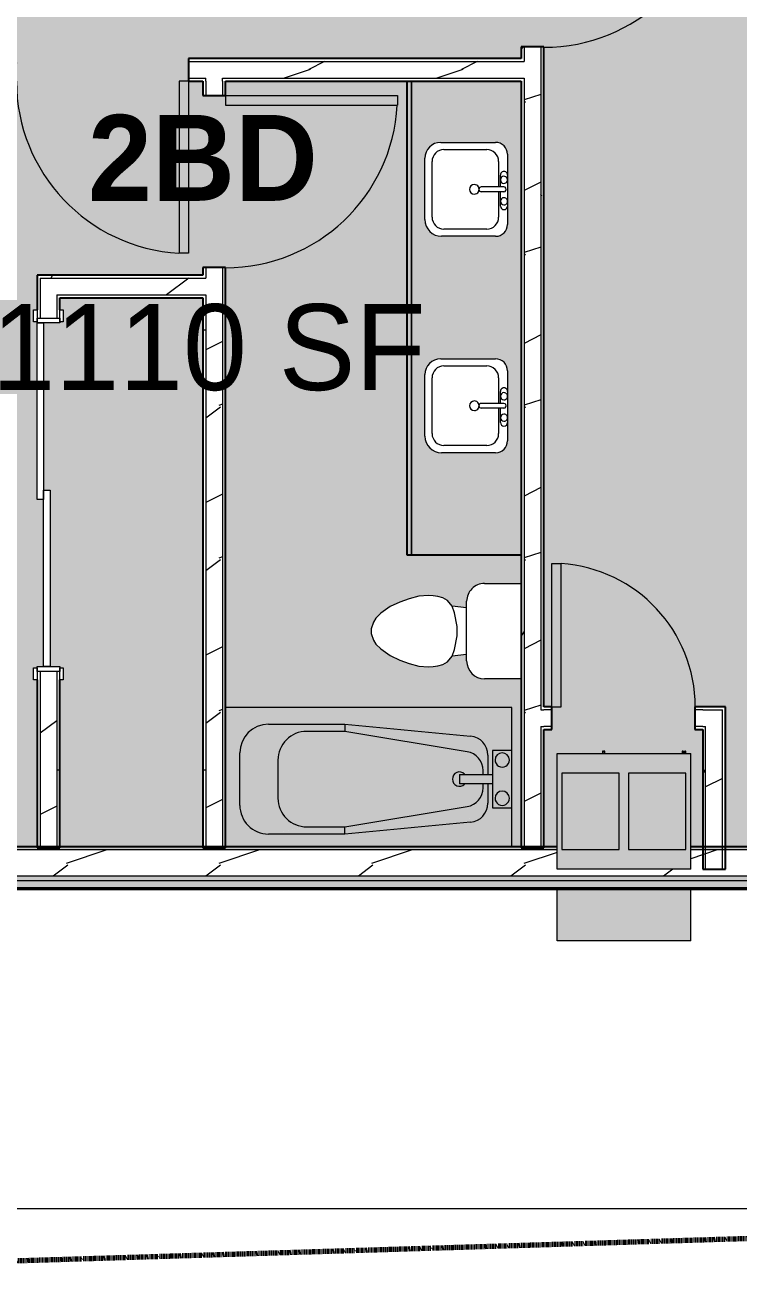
# Model space of a CAD drawing. Header units: inches. Extents: x -4414 to -113, y 9396 to 12816.
# Drawn here: x -3706.3 to -3556.7, y 9891.7 to 10155.4 of the extents above; entities that cross this region are included whole.
import ezdxf

# ---------------------------------------------------------------- set-up
doc = ezdxf.new("R2010")
doc.units = ezdxf.units.IN
doc.header["$MEASUREMENT"] = 0
doc.linetypes.add('Double Dash 3_8_', pattern=[1, 0.375, -0.125, 0.125, -0.125, 0.125, -0.125])
for name, color, linetype, lineweight in [('0-1', 7, 'Continuous', 5), ('0-2', 7, 'Continuous', 9), ('A-AREA-IDEN', 2, 'Continuous', 9), ('A-AREA-PATT-5', 254, 'Continuous', 9), ('A-DOOR-1', 7, 'Continuous', 9), ('A-DOOR-2', 90, 'Continuous', 13), ('A-DOOR-FRAM-1', 90, 'Continuous', 13), ('A-WALL', 113, 'Continuous', 9), ('A-WALL-3', 250, 'Continuous', 25), ('A-WALL-4', 7, 'Continuous', 9), ('A-WALL-5', 113, 'Continuous', 5), ('A-WALL-6', 113, 'Continuous', 25), ('A-WALL-PATT-1', 8, 'Continuous', 9), ('A-WALL-PATT-2', 7, 'Continuous', 9), ('A-WALL-PATT-3', 111, 'Continuous', 9), ('C-PROP-LINE', 91, 'Double Dash 3_8_', 70), ('C-TOPO', 7, 'Continuous', 9), ('M-EQPM-1', 8, 'Continuous', 9), ('M-EQPM-2', 7, 'Continuous', 9), ('P-SANR-FIXT-1', 7, 'Continuous', 9), ('P-SANR-FIXT-3', 9, 'Continuous', 9), ('Q-CASE-1', 9, 'Continuous', 9), ('Q-CASE-2', 250, 'Continuous', 25), ('Q-CASE-3', 7, 'Continuous', 9)]:
    doc.layers.add(name, color=color, linetype=linetype, lineweight=lineweight)
doc.styles.add('Century Gothic', font='ufonts.com_century-gothic.ttf', dxfattribs={"height": 18})
doc.styles.add('Century Gothic_B', font='GOTHICB.TTF', dxfattribs={"height": 18})
pattern_1 = [(0, (0, 0), (61.44, 15.36), [2.534, -43.546, 2.534, -43.546, -245.76]), (0, (0, 0), (61.44, 15.36), [-92.16, 2.534, -89.626, 2.534, -43.546, -107.52]), (0, (0, 0), (61.44, 15.36), [-230.4, 2.534, -28.186, 2.534, -74.266]), (120, (23.04, 7.68), (-44.02215, 45.5286), [2.534, -43.546, 2.534, -43.546, -245.76]), (120, (23.04, 7.68), (-44.02215, 45.5286), [-92.16, 2.534, -89.626, 2.534, -43.546, -107.52]), (120, (23.04, 7.68), (-44.02215, 45.5286), [-230.4, 2.534, -28.186, 2.534, -74.266]), (240, (30.72, 38.4), (-17.41785, -60.8886), [2.534, -43.546, 2.534, -43.546, -245.76]), (240, (30.72, 38.4), (-17.41785, -60.8886), [-92.16, 2.534, -89.626, 2.534, -43.546, -107.52]), (240, (30.72, 38.4), (-17.41785, -60.8886), [-230.4, 2.534, -28.186, 2.534, -74.266])]
pattern_2 = [(216.87, (12.795, 31.987), (95.9612857, 63.9749714), [15.994, -143.942]), (206.565, (31.987, 22.391), (-31.986981, -31.986924), [35.763, -35.763]), (198.435, (31.987, 6.397), (-63.974746, -31.987128), [20.231, -80.922])]

# ---------------------------------------------------------------- blocks, each defined once
blk = doc.blocks.new('1750 Ox - Topography_rvt-1-FLOOR PLAN - 2ND FLOOR')
at = {"layer": 'C-TOPO'}
for p, q in [((-3684.27, 9907.39), (-3820.72, 9907.39)), ((-3589.85, 9907.39), (-3684.27, 9907.39)), ((-3582.67, 9907.39), (-3589.85, 9907.39)), ((-2737.87, 9907.39), (-3582.67, 9907.39))]:
    blk.add_line(p, q, dxfattribs=at)
blk = doc.blocks.new('Single-Flush - 36_ x 84_-1372824-FLOOR PLAN - 2ND FLOOR')
at = {"layer": 'A-DOOR-1'}
blk.add_arc((18, -2.37), 36.07, 180, 266.8211, dxfattribs=at)
at = {"layer": 'A-DOOR-2'}
for p, q in [((16, -2.37), (16, -38.39)), ((18, -2.37), (16, -2.37)), ((18, -2.37), (18, -38.39)), ((18, -38.39), (16, -38.39))]:
    blk.add_line(p, q, dxfattribs=at)
blk = doc.blocks.new('FOLDING_SLIDING CLOSET - 72_ x 80_-1372885-FLOOR PLAN - 2ND FLOOR')
at = {"layer": 'A-DOOR-1'}
for p, q in [((-38.75, 3.25), (-36.25, 3.25)), ((-38.75, 2.5), (-38.75, 3.25)), ((-36.25, 3.25), (-36.25, 2.5)), ((36.25, 3.25), (38.75, 3.25)), ((36.25, 2.5), (36.25, 3.25)), ((38.75, 3.25), (38.75, 2.5)), ((-36.25, 2.5), (-38.75, 2.5)), ((38.75, 2.5), (36.25, 2.5)), ((-38.75, -2.25), (-36.25, -2.25)), ((-38.75, -3), (-38.75, -2.25)), ((-36.25, -2.25), (-36.25, -3)), ((36.25, -2.25), (38.75, -2.25)), ((36.25, -3), (36.25, -2.25)), ((38.75, -2.25), (38.75, -3)), ((-36.25, -3), (-38.75, -3)), ((38.75, -3), (36.25, -3))]:
    blk.add_line(p, q, dxfattribs=at)
at = {"layer": 'A-DOOR-2'}
for p, q in [((-1, 0.5), (36, 0.5)), ((-1, -0.875), (-1, 0.5)), ((36, 0.5), (36, -0.875)), ((-36, -0.875), (1, -0.875)), ((-36, -2.25), (-36, -0.875)), ((1, -2.25), (-36, -2.25)), ((36, -0.875), (-1, -0.875)), ((1, -0.875), (1, -2.25))]:
    blk.add_line(p, q, dxfattribs=at)
at = {"layer": 'A-DOOR-FRAM-1'}
for p, q in [((-37, 2.5), (-36, 2.5)), ((-37, -2.25), (-37, 2.5)), ((-36, 2.5), (-36, -2.25)), ((36, 2.5), (37, 2.5)), ((36, -2.25), (36, 2.5)), ((37, 2.5), (37, -2.25)), ((-36, -2.25), (-37, -2.25)), ((37, -2.25), (36, -2.25))]:
    blk.add_line(p, q, dxfattribs=at)
blk = doc.blocks.new('M_Sink Vanity-Square - 500 x 440mm-1372835-FLOOR PLAN - 2ND FLOOR')
at = {"layer": 'P-SANR-FIXT-1'}
for p, q in [((-5.72, 10.23), (7.14, 10.23)), ((-5.72, 10.23), (7.14, 10.23)), ((-5.22, 8.73), (6.46, 8.73)), ((-9.22, -4.59), (-9.22, 6.73)), ((-9.22, -4.59), (-9.22, 6.73)), ((-7.72, -2.72), (-7.72, 6.23)), ((8.96, 6.23), (8.96, -2.72)), ((10.46, 6.91), (10.46, -4.59)), ((10.46, 6.91), (10.46, -4.59)), ((0.12, -6.33), (0.12, -1.59)), ((1.12, -6.33), (1.12, -1.59)), ((0.12, -5.22), (-5.22, -5.22)), ((6.46, -5.22), (1.12, -5.22)), ((7.96, -7.09), (-6.72, -7.09)), ((7.96, -7.09), (-6.72, -7.09)), ((-2.88, -5.59), (0.12, -5.59)), ((3.62, -7.09), (-2.88, -7.09)), ((1.12, -5.59), (3.62, -5.59))]:
    blk.add_line(p, q, dxfattribs=at)
for centre, radius, start, end in [((-5.72, 6.73), 3.5, 90, 180), ((-5.72, 6.73), 3.5, 90, 180), ((-5.22, 6.23), 2.5, 90, 180), ((6.46, 6.23), 2.5, 360, 90), ((7.14, 6.91), 3.32, 0, 90), ((7.14, 6.91), 3.32, 360, 90), ((0.62, -0.13), 1, 360, 180), ((0.62, -0.13), 1, 180, 0), ((0.62, -1.59), 0.5, 360, 180), ((-6.72, -4.59), 2.5, 180, 270), ((-6.72, -4.59), 2.5, 180, 270), ((-5.22, -2.72), 2.5, 180, 270), ((6.46, -2.72), 2.5, 270, 360), ((7.96, -4.59), 2.5, 270, 0), ((7.96, -4.59), 2.5, 270, 0), ((-2.88, -6.34), 0.75, 90, 270), ((-1.88, -6.34), 0.75, 360, 180), ((-1.88, -6.34), 0.75, 180, 0), ((0.62, -6.33), 0.5, 180, 0), ((2.62, -6.34), 0.75, 0, 180), ((2.62, -6.34), 0.75, 180, 0), ((3.62, -6.34), 0.75, 270, 90)]:
    blk.add_arc(centre, radius, start, end, dxfattribs=at)
blk = doc.blocks.new('Toilet-Domestic-3D - Toilet-Domestic-3D-1352612-FLOOR PLAN - 2ND FLOOR')
at = {"layer": 'P-SANR-FIXT-1'}
for p, q in [((-9.98, 11.75), (-9.98, 19.48)), ((9.98, 19.48), (9.98, 11.75)), ((6.25, 8.02), (-6.25, 8.02)), ((-4.86, 8.02), (-5.21, 5)), ((4.86, 8.02), (5.21, 5)), ((-3.84, 5.5), (-5.21, 5)), ((-1, 6), (-3.84, 5.5)), ((1, 6), (-1, 6)), ((3.84, 5.5), (1, 6)), ((5.21, 5), (3.84, 5.5)), ((-6.97, 3), (-7.24, 2)), ((-6.4, 4), (-6.97, 3)), ((-5.21, 5), (-6.4, 4)), ((6.4, 4), (5.21, 5)), ((6.97, 3), (6.4, 4)), ((7.24, 2), (6.97, 3)), ((-7.41, 1), (-7.5, 0)), ((-7.5, 0), (-7.33, -1.99)), ((-7.24, 2), (-7.41, 1)), ((7.41, 1), (7.24, 2)), ((7.33, -1.99), (7.5, 0)), ((7.5, 0), (7.41, 1)), ((-7.33, -1.99), (-6.79, -4)), ((6.79, -4), (7.33, -1.99)), ((-6.79, -4), (-6.06, -6)), ((6.06, -6), (6.79, -4)), ((-6.06, -6), (-5.13, -8)), ((5.13, -8), (6.06, -6)), ((-5.13, -8), (-3.74, -10)), ((-3.74, -10), (-2.74, -11)), ((2.74, -11), (3.74, -10)), ((3.74, -10), (5.13, -8)), ((-2.74, -11), (-1.87, -11.5)), ((-1.87, -11.5), (-0.5, -12)), ((-0.5, -12), (0.5, -12)), ((0.5, -12), (1.87, -11.5)), ((1.87, -11.5), (2.74, -11))]:
    blk.add_line(p, q, dxfattribs=at)
for centre, start, end in [((-6.25, 11.75), 180, 270), ((6.25, 11.75), 270, 360)]:
    blk.add_arc(centre, 3.73, start, end, dxfattribs=at)
blk = doc.blocks.new('OD_CW_Base Cabinet - OD_CW_Base Cabinet-1420815-FLOOR PLAN - 2ND FLOOR')
at = {"layer": 'Q-CASE-1'}
h = blk.add_hatch(color=256, dxfattribs=at)
h.paths.add_polyline_path([(86.35, 1), (99.95, 1), (99.95, 24), (0.74, 24), (0.74, 1), (78.57, 1)], flags=0)
h.paths.add_polyline_path([(29.73, 3.8), (16.86, 3.8), (16.01, 3.92), (15.2, 4.25), (14.52, 4.77), (13.99, 5.46), (13.66, 6.26), (13.54, 7.12), (13.63, 19.27), (13.88, 19.88), (14.28, 20.39), (14.79, 20.79), (15.4, 21.04), (16.04, 21.13), (31.38, 21.04), (31.98, 20.79), (32.5, 20.39), (32.89, 19.88), (33.14, 19.27), (33.23, 18.63), (33.23, 7.3), (33.11, 6.4), (32.76, 5.55), (32.2, 4.83), (31.48, 4.27), (30.63, 3.92)], flags=0)
h.paths.add_polyline_path([(75.07, 3.8), (62.21, 3.8), (61.35, 3.92), (60.55, 4.25), (59.86, 4.77), (59.33, 5.46), (59, 6.26), (58.89, 7.12), (58.97, 19.27), (59.22, 19.88), (59.62, 20.39), (60.14, 20.79), (60.74, 21.04), (61.39, 21.13), (76.72, 21.04), (77.32, 20.79), (77.84, 20.39), (78.24, 19.88), (78.49, 19.27), (78.57, 18.63), (78.57, 7.3), (78.45, 6.4), (78.1, 5.55), (77.55, 4.83), (76.82, 4.27), (75.98, 3.92)], flags=0)
blk.add_hatch(color=256, dxfattribs=at).paths.add_polyline_path([(99.95, 0), (99.95, 1), (0.74, 1), (0.74, 0), (86.35, 0)], flags=0)
at = {"layer": 'Q-CASE-2'}
for p, q in [((99.95, 0), (99.95, 24)), ((0.74, 0), (99.95, 0))]:
    blk.add_line(p, q, dxfattribs=at)
at = {"layer": 'Q-CASE-3'}
for p, q in [((99.95, 24), (99.95, 1)), ((0.74, 1), (99.95, 1)), ((99.95, 1), (0.74, 1)), ((99.95, 0), (0.74, 0)), ((99.95, 1), (99.95, 0))]:
    blk.add_line(p, q, dxfattribs=at)
blk = doc.blocks.new('Bath Tub - Maestro - 60_x30_-V91-FLOOR PLAN - 2ND FLOOR')
at = {"layer": 'P-SANR-FIXT-3'}
for points in [[(59.67, 29.19), (0, 29.19), (0, 21), (4, 21), (4, 16), (5, 16), (5.06, 20.74), (5.21, 21.33), (5.48, 21.94), (5.83, 22.49), (6.27, 22.97), (6.79, 23.38), (7.36, 23.69), (7.98, 23.91), (9.35, 24.09), (35, 26.5), (51, 26.5), (52.55, 26.3), (54, 25.7), (55.24, 24.74), (56.3, 23.25), (56.8, 22.05), (57, 20.5), (57, 9.5), (56.91, 8.46), (56.64, 7.45), (56.2, 6.5), (55.6, 5.64), (54.77, 4.84), (54, 4.3), (53.05, 3.86), (52.04, 3.59), (51, 3.5), (35, 3.5), (7.98, 6.09), (7.36, 6.31), (6.79, 6.62), (6.27, 7.03), (5.83, 7.51), (5.48, 8.06), (5.21, 8.67), (5.05, 9.3), (5, 9.96), (5, 14), (4, 13.96), (4, 9), (0, 9), (0, 0), (60, 0), (60, 29.19), (59.74, 29.19)], [(35, 26.5), (8.63, 24.03), (9.35, 20.74), (35, 25), (35, 26.37)], [(47.72, 26.5), (35, 26.5), (35, 25), (43.03, 25.01), (51, 26.5)], [(51, 26.5), (43.03, 25), (44.55, 24.8), (46, 24.2), (47.24, 23.24), (48.2, 22), (48.8, 20.5), (49, 19), (57, 20.5), (56.8, 22.05), (56.2, 23.5), (55.24, 24.74), (54, 25.7), (52.55, 26.3), (52, 26.37)], [(8.63, 24.03), (7.98, 23.91), (7.35, 23.69), (6.74, 23.34), (6.27, 22.97), (5.72, 22.32), (5.48, 21.94), (5.21, 21.33), (5.05, 20.7), (5.05, 19.87), (6, 16.8), (6.24, 18.17), (6.98, 19.41), (8.03, 20.28), (9.35, 20.74), (8.65, 23.91)], [(35, 25), (9.06, 20.64), (8.03, 20.28), (6.82, 19.17), (6.24, 18.17), (6, 16.8), (6, 16), (10.94, 16), (10.94, 14), (6, 14), (6, 13.2), (6.24, 11.83), (6.98, 10.59), (8.03, 9.72), (9.35, 9.26), (35, 5), (43.03, 5), (44.55, 5.2), (46.03, 5.83), (47.28, 6.81), (48.2, 8), (48.8, 9.5), (49, 11), (49, 19), (48.8, 20.55), (48.16, 22.05), (47.24, 23.24), (46, 24.2), (44.55, 24.8), (43, 25)], [(57, 20.5), (49, 19), (49, 11), (57, 9.5), (57, 19.75)], [(6, 16), (4, 16), (4, 14), (10.94, 14), (10.94, 16), (6.35, 16)], [(6, 13.2), (5, 9.96), (5.05, 9.3), (5.24, 8.6), (5.72, 7.68), (5.87, 7.47), (6.33, 6.98), (6.79, 6.62), (7.36, 6.31), (8, 6.08), (8.63, 5.97), (9.35, 9.26), (7.98, 9.76), (6.95, 10.62), (6.24, 11.83), (6.12, 12.51)], [(49, 11), (48.8, 9.45), (48.12, 7.9), (47.24, 6.76), (46, 5.8), (44.55, 5.2), (43.07, 4.99), (51, 3.5), (52.04, 3.59), (53.05, 3.86), (54, 4.3), (54.95, 5), (55.72, 5.83), (56.34, 6.81), (56.76, 7.9), (56.93, 8.66), (57, 9.5), (50.46, 10.73)], [(9.35, 9.26), (8.63, 5.97), (35, 3.5), (35, 5), (11.56, 8.89)], [(35, 5), (35, 3.5), (51, 3.5), (43, 5)]]:
    blk.add_hatch(color=256, dxfattribs=at).paths.add_polyline_path(points, flags=0)
h = blk.add_hatch(color=256, dxfattribs=at)
h.paths.add_polyline_path([(4, 21), (0, 21), (0, 9), (4, 9), (4, 20.74)], flags=0)
h.paths.add_polyline_path([(2, 20.5), (2.39, 20.45), (2.75, 20.3), (3.06, 20.06), (3.3, 19.75), (3.45, 19.39), (3.5, 19), (3.33, 18.33), (3.3, 18.25), (3.02, 17.91), (2.75, 17.7), (2.39, 17.55), (2, 17.5), (1.61, 17.55), (1.25, 17.7), (0.94, 17.94), (0.7, 18.25), (0.55, 18.61), (0.5, 19), (0.55, 19.39), (0.7, 19.75), (0.94, 20.06), (1.25, 20.3), (1.61, 20.45)], flags=0)
h.paths.add_polyline_path([(2, 12.5), (2.39, 12.45), (2.75, 12.3), (3.06, 12.06), (3.33, 11.67), (3.45, 11.39), (3.5, 11), (3.45, 10.61), (3.3, 10.25), (3.06, 9.94), (2.75, 9.7), (2.39, 9.55), (2, 9.5), (1.61, 9.55), (1.25, 9.7), (0.94, 9.94), (0.7, 10.25), (0.55, 10.61), (0.5, 11), (0.55, 11.39), (0.7, 11.75), (0.94, 12.06), (1.25, 12.3), (1.61, 12.45)], flags=0)
h = blk.add_hatch(color=256, dxfattribs=at)
h.paths.add_polyline_path([(2, 20.5), (1.61, 20.45), (1.25, 20.3), (0.94, 20.06), (0.7, 19.75), (0.55, 19.39), (0.5, 19), (0.55, 18.61), (0.7, 18.25), (0.94, 17.94), (1.25, 17.7), (1.61, 17.55), (2, 17.5), (2.39, 17.55), (3.02, 17.91), (3.06, 17.94), (3.33, 18.33), (3.45, 18.61), (3.5, 19), (3.45, 19.39), (3.3, 19.75), (3.06, 20.06), (2.75, 20.3), (2.38, 20.45)], flags=0)
h.paths.add_polyline_path([(2, 12.5), (1.61, 12.45), (1.25, 12.3), (0.94, 12.06), (0.7, 11.75), (0.55, 11.39), (0.5, 11), (0.55, 10.61), (0.7, 10.25), (0.94, 9.94), (1.25, 9.7), (1.61, 9.55), (2, 9.5), (2.39, 9.55), (2.75, 9.7), (3.06, 9.94), (3.3, 10.25), (3.45, 10.61), (3.5, 11), (3.33, 11.67), (3.3, 11.75), (3.06, 12.06), (2.75, 12.3), (2.39, 12.45)], flags=0)
h = blk.add_hatch(color=256, dxfattribs=at)
h.paths.add_polyline_path([(5, 20.04), (5.05, 16), (6, 16), (6, 16.8), (5.05, 19.87)], flags=0)
h.paths.add_polyline_path([(6, 14), (5, 14), (5.05, 10.13), (6, 13.2)], flags=0)
at = {"layer": 'P-SANR-FIXT-1'}
for p, q in [((0, 29.19), (0, 21)), ((35, 26.5), (51, 26.5)), ((35, 26.5), (35, 25)), ((35, 25), (9.35, 20.74)), ((43, 25), (35, 25)), ((4, 21), (0, 21)), ((0, 21), (0, 9)), ((4, 16), (4, 21)), ((5, 16), (5, 20.04)), ((49, 11), (49, 19)), ((57, 20.5), (57, 9.5)), ((4, 14), (4, 16)), ((4, 16), (10.94, 16)), ((6, 16.8), (6, 16)), ((10.94, 14), (10.94, 16)), ((4, 9), (4, 14)), ((10.94, 14), (4, 14)), ((5, 9.96), (5, 14)), ((6, 14), (6, 13.2)), ((0, 9), (0, 0)), ((0, 9), (4, 9)), ((9.35, 9.26), (35, 5)), ((35, 3.5), (35, 5)), ((35, 5), (43, 5)), ((51, 3.5), (35, 3.5)), ((0, 0), (60, 0))]:
    blk.add_line(p, q, dxfattribs=at)
at = {"layer": 'P-SANR-FIXT-1', "flags": 128}
for points in [[(8.63, 24.03), (11.56, 24.3), (14.49, 24.58), (17.42, 24.85), (20.35, 25.13), (23.28, 25.4), (26.21, 25.68), (29.14, 25.95), (32.07, 26.23), (35, 26.5)], [(35, 3.5), (32.07, 3.77), (29.14, 4.05), (26.21, 4.32), (23.28, 4.6), (20.35, 4.87), (17.42, 5.15), (14.49, 5.42), (11.56, 5.7), (8.63, 5.97)]]:
    blk.add_lwpolyline(points, dxfattribs=at)
at = {"layer": 'P-SANR-FIXT-1'}
for centre, radius, start, end in [((51, 20.5), 6, 360, 90), ((9, 20.04), 4, 95.3558, 180), ((43, 19), 6, 360, 90), ((2, 19), 1.5, 360, 180), ((2, 19), 1.5, 180, 360), ((10, 16.8), 4, 99.4223, 180), ((10.94, 15), 1.5, 360, 135), ((10, 13.2), 4, 180, 260.5777), ((10.94, 15), 1.5, 225, 360), ((2, 11), 1.5, 360, 180), ((2, 11), 1.5, 180, 360), ((43, 11), 6, 270, 0), ((9, 9.96), 4, 180, 264.6442), ((51, 9.5), 6, 270, 360)]:
    blk.add_arc(centre, radius, start, end, dxfattribs=at)
blk = doc.blocks.new('HVAC_SPVU_AlliedAir_MGE4 - HVAC_SPVU_AlliedAir_MGE4-V108-FLOOR PLAN - 2ND FLOOR')
at = {"layer": 'M-EQPM-1'}
for points in [[(3.22, 27.12), (-14, 27.12), (-14, 16.31), (14, 16.31), (14, 27.12), (9.03, 27.12)], [(-12.36, -12.13), (-12.89, -12.13), (-12.81, -12.63), (-12.36, -12.63)], [(4.31, -12.13), (4.19, -12.13), (4.25, -12.63), (4.31, -12.63)]]:
    blk.add_hatch(color=256, dxfattribs=at).paths.add_polyline_path(points, flags=0)
h = blk.add_hatch(color=256, dxfattribs=at)
h.paths.add_polyline_path([(14, 12.12), (-14, 12.12), (-14, -12.13), (14, -12.13), (14, 11.52)], flags=0)
h.paths.add_polyline_path([(13, 8), (13, -8), (1, -8), (1, 8)], flags=0)
h.paths.add_polyline_path([(-1, 8), (-1, -8), (-13, -8), (-13, 8), (-6.31, 8)], flags=0)
h = blk.add_hatch(color=256, dxfattribs=at)
h.paths.add_polyline_path([(1, 8), (1, -8), (13, -8), (13, 8)], flags=0)
h.paths.add_polyline_path([(-1, 8), (-13, 8), (-13, -8), (-1, -8), (-1, 5.46)], flags=0)
at = {"layer": 'M-EQPM-2'}
for p, q in [((-14, 27.12), (14, 27.12)), ((-14, 27.12), (-14, 16.31)), ((14, 27.12), (14, 16.31)), ((-14, 12.12), (14, 12.12)), ((-14, 12.12), (-14, -12.13)), ((14, 12.12), (14, -12.13)), ((-1, 8), (-13, 8)), ((-13, 8), (-13, -8)), ((-1, -8), (-1, 8)), ((13, 8), (1, 8)), ((1, 8), (1, -8)), ((13, -8), (13, 8)), ((-13, -8), (-1, -8)), ((1, -8), (13, -8)), ((14, -12.13), (-14, -12.13)), ((-13, -12.13), (-13, -12.63)), ((-12.25, -12.63), (-13, -12.63)), ((-13, -12.63), (-12.89, -12.63)), ((-12.36, -12.63), (-12.25, -12.63)), ((-12.25, -12.63), (-12.25, -12.13)), ((4, -12.13), (4, -12.63)), ((4.5, -12.63), (4, -12.63)), ((4, -12.63), (4.19, -12.63)), ((4.31, -12.63), (4.5, -12.63)), ((4.5, -12.63), (4.5, -12.13))]:
    blk.add_line(p, q, dxfattribs=at)
blk = doc.blocks.new('Single-Flush - 30_ x 84_-1372859-FLOOR PLAN - 2ND FLOOR')
at = {"layer": 'A-DOOR-1'}
blk.add_arc((15, -2.375), 30.067, 180, 266.18593, dxfattribs=at)
at = {"layer": 'A-DOOR-2'}
for p, q in [((13, -2.375), (13, -32.375)), ((15, -2.375), (13, -2.375)), ((15, -2.375), (15, -32.375)), ((15, -32.375), (13, -32.375))]:
    blk.add_line(p, q, dxfattribs=at)
blk = doc.blocks.new('1750 Ox - Unit Layouts_rvt-1-FLOOR PLAN - 2ND FLOOR')
at = {"layer": 'A-WALL-PATT-1'}
h = blk.add_hatch(dxfattribs=at)
h.set_pattern_fill('FP_1', color=256, style=0, pattern_type=2)
h.set_pattern_definition(pattern_2)
h.paths.add_polyline_path([(-3601.67, 9983.06), (-3601.65, 9983.25), (-3598.17, 9983.25), (-3598.17, 10150.84), (-3601.67, 10150.84), (-3601.67, 9984.6)], flags=0)
h.paths.add_polyline_path([(-3598.17, 10186.84), (-3598.17, 10201.09), (-3601.67, 10201.09), (-3601.67, 10186.84)], flags=0)
h.paths.add_polyline_path([(-3598.17, 10251.09), (-3598.17, 10262.09), (-3601.67, 10262.09), (-3601.67, 10251.09)], flags=0)
h = blk.add_hatch(dxfattribs=at)
h.set_pattern_fill('FP_1', color=256, style=0, pattern_type=2)
h.set_pattern_definition(pattern_2)
h.paths.add_polyline_path([(-3755.85, 10144.27), (-3708.05, 10144.27), (-3708.05, 10147.77), (-3857.85, 10147.77), (-3857.85, 10144.27), (-3776.15, 10144.27)], flags=0)
h.paths.add_polyline_path([(-3668.42, 10144.27), (-3601.67, 10144.28), (-3601.67, 10147.77), (-3672.05, 10147.77), (-3672.05, 10144.27)], flags=0)
h = blk.add_hatch(dxfattribs=at)
h.set_pattern_fill('FP_1', color=256, style=0, pattern_type=2)
h.set_pattern_definition(pattern_2)
h.paths.add_polyline_path([(-3664.92, 9983.06), (-3664.92, 10104.64), (-3668.42, 10104.64), (-3668.42, 9983.06)], flags=0)
h.paths.add_polyline_path([(-3664.92, 10140.64), (-3664.92, 10144.27), (-3668.42, 10144.27), (-3668.42, 10140.64)], flags=0)
h = blk.add_hatch(dxfattribs=at)
h.set_pattern_fill('FP_1', color=256, style=0, pattern_type=2)
h.set_pattern_definition(pattern_2)
h.paths.add_polyline_path([(-3703.17, 9983.25), (-3699.67, 9983.25), (-3699.67, 10020.01), (-3703.17, 10020.01), (-3703.17, 10007.6)], flags=0)
h.paths.add_polyline_path([(-3703.17, 10094.01), (-3699.67, 10094.01), (-3699.67, 10102.39), (-3703.17, 10102.39), (-3703.17, 10098.41)], flags=0)
h = blk.add_hatch(dxfattribs=at)
h.set_pattern_fill('FP_1', color=256, style=0, pattern_type=2)
h.set_pattern_definition(pattern_2)
h.paths.add_polyline_path([(-3699.05, 10098.89), (-3668.42, 10098.89), (-3668.42, 10102.39), (-3699.67, 10102.39), (-3699.67, 10098.89)], flags=0)
h = blk.add_hatch(dxfattribs=at)
h.set_pattern_fill('FP_1', color=256, style=0, pattern_type=2)
h.set_pattern_definition(pattern_2)
h.paths.add_polyline_path([(-3560.7, 9983.25), (-3560.15, 9983.25), (-3560.15, 10011.96), (-3563.65, 10011.96), (-3563.65, 9983.25)], flags=0)
at = {"layer": 'A-WALL-PATT-2'}
h = blk.add_hatch(dxfattribs=at)
h.set_pattern_fill('FP_2', color=256, style=0, pattern_type=2)
h.set_pattern_definition(pattern_1)
h.paths.add_polyline_path([(-3601.67, 9983.25), (-3601.67, 9983.25), (-3601.67, 10144.27), (-3602.3, 10144.27), (-3602.3, 9983.25)], flags=0)
h.paths.add_polyline_path([(-3602.3, 10147.77), (-3601.67, 10147.77), (-3601.67, 10150.84), (-3602.3, 10150.84), (-3602.3, 10148.4)], flags=0)
h.paths.add_polyline_path([(-3601.67, 10186.84), (-3601.67, 10201.09), (-3602.3, 10201.09), (-3602.3, 10186.84)], flags=0)
h.paths.add_polyline_path([(-3601.67, 10251.09), (-3601.67, 10262.71), (-3602.3, 10262.71), (-3602.3, 10251.09)], flags=0)
h = blk.add_hatch(dxfattribs=at)
h.set_pattern_fill('FP_2', color=256, style=0, pattern_type=2)
h.set_pattern_definition(pattern_1)
h.paths.add_polyline_path([(-3598.17, 9983.25), (-3597.55, 9983.25), (-3597.55, 10008.46), (-3598.17, 10008.46), (-3598.17, 9984.7)], flags=0)
h.paths.add_polyline_path([(-3598.17, 10011.96), (-3597.55, 10011.96), (-3597.55, 10150.84), (-3598.17, 10150.84), (-3598.17, 10050.66)], flags=0)
h.paths.add_polyline_path([(-3598.17, 10186.84), (-3597.55, 10186.84), (-3597.55, 10190.09), (-3598.17, 10190.09), (-3598.17, 10189.46)], flags=0)
h.paths.add_polyline_path([(-3598.17, 10193.59), (-3597.55, 10193.59), (-3597.55, 10201.09), (-3598.17, 10201.09), (-3598.17, 10194.21)], flags=0)
h.paths.add_polyline_path([(-3598.17, 10251.09), (-3597.55, 10251.09), (-3597.55, 10258.59), (-3598.17, 10258.59), (-3598.17, 10252.84)], flags=0)
h = blk.add_hatch(dxfattribs=at)
h.set_pattern_fill('FP_2', color=256, style=0, pattern_type=2)
h.set_pattern_definition(pattern_1)
h.paths.add_polyline_path([(-3774.31, 10147.77), (-3708.05, 10147.77), (-3708.05, 10148.4), (-3857.85, 10148.4), (-3857.85, 10147.77), (-3778.48, 10147.77)], flags=0)
h.paths.add_polyline_path([(-3664.92, 10147.77), (-3602.3, 10147.77), (-3602.3, 10148.4), (-3672.05, 10148.4), (-3672.05, 10147.77)], flags=0)
h = blk.add_hatch(dxfattribs=at)
h.set_pattern_fill('FP_2', color=256, style=0, pattern_type=2)
h.set_pattern_definition(pattern_1)
h.paths.add_polyline_path([(-3626.3, 10143.65), (-3602.3, 10143.65), (-3602.3, 10144.27), (-3664.92, 10144.27), (-3664.92, 10143.65), (-3643.3, 10143.65)], flags=0)
h.paths.add_polyline_path([(-3836.85, 10143.65), (-3708.05, 10143.65), (-3708.05, 10144.27), (-3857.85, 10144.27), (-3857.85, 10143.65), (-3853.07, 10143.65)], flags=0)
h.paths.add_polyline_path([(-3672.05, 10143.65), (-3668.42, 10143.65), (-3668.42, 10144.27), (-3672.05, 10144.27), (-3672.05, 10143.87)], flags=0)
h = blk.add_hatch(dxfattribs=at)
h.set_pattern_fill('FP_2', color=256, style=0, pattern_type=2)
h.set_pattern_definition(pattern_1)
h.paths.add_polyline_path([(-3668.42, 9983.25), (-3668.42, 9983.25), (-3668.42, 10098.89), (-3669.05, 10098.89), (-3669.05, 9983.25)], flags=0)
h.paths.add_polyline_path([(-3669.05, 10102.39), (-3668.42, 10102.39), (-3668.42, 10104.64), (-3669.05, 10104.64), (-3669.05, 10103.01)], flags=0)
h.paths.add_polyline_path([(-3668.42, 10140.64), (-3668.42, 10143.65), (-3669.05, 10143.65), (-3669.05, 10140.64)], flags=0)
h = blk.add_hatch(dxfattribs=at)
h.set_pattern_fill('FP_2', color=256, style=0, pattern_type=2)
h.set_pattern_definition(pattern_1)
h.paths.add_polyline_path([(-3699.05, 10102.39), (-3669.05, 10102.39), (-3669.05, 10103.01), (-3703.17, 10103.01), (-3703.17, 10102.39), (-3699.67, 10102.39)], flags=0)
h = blk.add_hatch(dxfattribs=at)
h.set_pattern_fill('FP_2', color=256, style=0, pattern_type=2)
h.set_pattern_definition(pattern_1)
h.paths.add_polyline_path([(-3699.67, 9983.25), (-3699.05, 9983.25), (-3699.05, 10020.01), (-3699.67, 10020.01), (-3699.67, 10007.6)], flags=0)
h.paths.add_polyline_path([(-3699.67, 10094.01), (-3699.05, 10094.01), (-3699.05, 10098.89), (-3699.67, 10098.81), (-3699.67, 10095.76)], flags=0)
h = blk.add_hatch(dxfattribs=at)
h.set_pattern_fill('FP_2', color=256, style=0, pattern_type=2)
h.set_pattern_definition(pattern_1)
h.paths.add_polyline_path([(-3563.75, 9983.25), (-3563.65, 9983.25), (-3563.65, 10008.46), (-3564.27, 10008.46), (-3564.27, 9983.25)], flags=0)
at = {"layer": 'A-WALL-3'}
for p, q in [((-3597.55, 10150.84), (-3602.3, 10150.84)), ((-3602.3, 10150.84), (-3602.3, 10148.4)), ((-3597.55, 10012.59), (-3597.55, 10150.84)), ((-3602.3, 10148.4), (-3672.05, 10148.4)), ((-3672.05, 10148.4), (-3672.05, 10143.65)), ((-3672.05, 10143.65), (-3669.05, 10143.65)), ((-3669.05, 10143.65), (-3669.05, 10140.64)), ((-3664.3, 10140.64), (-3664.3, 10143.65)), ((-3664.3, 10143.65), (-3602.3, 10143.65)), ((-3602.3, 10143.65), (-3602.3, 9983.06)), ((-3669.05, 10140.64), (-3664.3, 10140.64)), ((-3703.17, 10103.01), (-3703.8, 10103.01)), ((-3703.8, 10103.01), (-3703.8, 10095.76)), ((-3699.05, 10103.01), (-3703.17, 10103.01)), ((-3669.05, 10103.01), (-3699.05, 10103.01)), ((-3664.3, 10104.64), (-3669.05, 10104.64)), ((-3669.05, 10104.64), (-3669.05, 10103.01)), ((-3664.3, 9983.06), (-3664.3, 10104.64)), ((-3699.05, 10095.76), (-3699.05, 10098.26)), ((-3699.05, 10098.26), (-3669.05, 10098.26)), ((-3669.05, 10098.26), (-3669.05, 9983.06)), ((-3703.8, 10018.26), (-3703.8, 9983.06)), ((-3699.05, 9983.06), (-3699.05, 10018.26)), ((-3595.91, 10012.59), (-3597.55, 10012.59)), ((-3595.91, 10007.84), (-3595.91, 10012.59)), ((-3564.27, 10012.59), (-3565.91, 10012.59)), ((-3565.91, 10012.59), (-3565.91, 10007.84)), ((-3560.15, 10012.59), (-3564.27, 10012.59)), ((-3559.52, 10012.59), (-3560.15, 10012.59)), ((-3559.52, 9978.56), (-3559.52, 10012.59)), ((-3597.55, 9983.06), (-3597.55, 10007.84)), ((-3597.55, 10007.84), (-3595.91, 10007.84)), ((-3565.91, 10007.84), (-3564.27, 10007.84)), ((-3564.27, 10007.84), (-3564.27, 9978.56)), ((-3703.8, 9983.06), (-3699.05, 9983.06)), ((-3669.05, 9983.06), (-3664.3, 9983.06)), ((-3602.3, 9983.06), (-3597.55, 9983.06)), ((-3564.27, 9978.56), (-3559.52, 9978.56))]:
    blk.add_line(p, q, dxfattribs=at)
at = {"layer": 'A-WALL-4'}
for p, q in [((-3601.67, 10150.84), (-3601.67, 10147.77)), ((-3598.17, 10150.84), (-3598.17, 10011.96)), ((-3672.05, 10147.77), (-3602.3, 10147.77)), ((-3602.3, 10147.77), (-3601.67, 10147.77)), ((-3672.05, 10144.27), (-3668.42, 10144.27)), ((-3668.42, 10143.65), (-3668.42, 10144.27)), ((-3668.42, 10143.65), (-3668.42, 10140.64)), ((-3664.92, 10143.65), (-3664.92, 10144.27)), ((-3664.92, 10144.27), (-3602.3, 10144.27)), ((-3664.92, 10143.65), (-3664.92, 10140.64)), ((-3602.3, 10144.27), (-3601.67, 10144.27)), ((-3601.67, 10144.27), (-3601.67, 9983.06)), ((-3703.17, 10102.39), (-3703.17, 10094.01)), ((-3703.17, 10102.39), (-3699.67, 10102.39)), ((-3699.67, 10102.39), (-3699.05, 10102.39)), ((-3699.05, 10102.39), (-3669.05, 10102.39)), ((-3669.05, 10102.39), (-3668.42, 10102.39)), ((-3668.42, 10104.64), (-3668.42, 10102.39)), ((-3664.92, 10104.64), (-3664.92, 9983.06)), ((-3699.67, 10098.89), (-3699.67, 10094.01)), ((-3699.67, 10098.89), (-3699.05, 10098.89)), ((-3699.05, 10098.89), (-3669.05, 10098.89)), ((-3669.05, 10098.89), (-3668.42, 10098.89)), ((-3668.42, 10098.89), (-3668.42, 9983.06)), ((-3703.17, 10020.01), (-3703.17, 9983.06)), ((-3699.67, 10020.01), (-3699.67, 9983.06)), ((-3598.17, 10011.96), (-3597.55, 10011.96)), ((-3595.91, 10011.96), (-3597.55, 10011.96)), ((-3564.27, 10011.96), (-3565.91, 10011.96)), ((-3564.27, 10011.96), (-3563.65, 10011.96)), ((-3563.65, 10011.96), (-3560.15, 10011.96)), ((-3560.15, 9978.56), (-3560.15, 10011.96)), ((-3598.17, 10008.46), (-3598.17, 9983.06)), ((-3598.17, 10008.46), (-3597.55, 10008.46)), ((-3595.91, 10008.46), (-3597.55, 10008.46)), ((-3564.27, 10008.46), (-3565.91, 10008.46)), ((-3564.27, 10008.46), (-3563.65, 10008.46)), ((-3563.65, 9978.56), (-3563.65, 10008.46))]:
    blk.add_line(p, q, dxfattribs=at)
at = {"layer": '0-2'}
for name, p, rotation in [('Single-Flush - 36_ x 84_-1372824-FLOOR PLAN - 2ND FLOOR', (-3599.92, 10168.84), 90.00000000000071), ('OD_CW_Base Cabinet - OD_CW_Base Cabinet-1420815-FLOOR PLAN - 2ND FLOOR', (-3626.3, 10144.39), 269.999999999998), ('Single-Flush - 36_ x 84_-1372824-FLOOR PLAN - 2ND FLOOR', (-3666.67, 10122.64), 90.00000000000303), ('M_Sink Vanity-Square - 500 x 440mm-1372835-FLOOR PLAN - 2ND FLOOR', (-3612.27, 10120.38), 89.99999999999763), ('FOLDING_SLIDING CLOSET - 72_ x 80_-1372885-FLOOR PLAN - 2ND FLOOR', (-3701.55, 10057.01), 270.0000000000035), ('M_Sink Vanity-Square - 500 x 440mm-1372835-FLOOR PLAN - 2ND FLOOR', (-3612.27, 10075.04), 89.99999999999763), ('Single-Flush - 30_ x 84_-1372859-FLOOR PLAN - 2ND FLOOR', (-3580.91, 10010.21), 180), ('Toilet-Domestic-3D - Toilet-Domestic-3D-1352612-FLOOR PLAN - 2ND FLOOR', (-3621.77, 10028.44), 269.9999999999985), ('Bath Tub - Maestro - 60_x30_-V91-FLOOR PLAN - 2ND FLOOR', (-3604.3, 10012.44), 180), ('HVAC_SPVU_AlliedAir_MGE4 - HVAC_SPVU_AlliedAir_MGE4-V108-FLOOR PLAN - 2ND FLOOR', (-3580.79, 9990.69), 180)]:
    blk.add_blockref(name, p, dxfattribs=dict(at, rotation=rotation))
blk.add_blockref('Single-Flush - 36_ x 84_-1372824-FLOOR PLAN - 2ND FLOOR', (-3690.05, 10146.02), dxfattribs=at)
blk = doc.blocks.new('Family - ___-1749192-FLOOR PLAN - 2ND FLOOR')
at = {"layer": 'C-PROP-LINE'}
blk.add_line((-3866.79, 9891.7), (-711.99, 9988.04), dxfattribs=at)

msp = doc.modelspace()

# ---------------------------------------------------------------- hatches: boundary and pattern name
at = {"layer": 'A-AREA-PATT-5'}
h = msp.add_hatch(color=256, dxfattribs=at)
h.paths.add_polyline_path([(-3428.123737, 9983.251896), (-3428.123737, 10160.710034), (-3447.71261, 10160.710034), (-3447.71261, 10159.960034), (-3450.21261, 10159.960034), (-3450.21261, 10160.710034), (-3450.46261, 10160.710034), (-3450.46261, 10162.085034), (-3485.46261, 10162.085034), (-3485.46261, 10160.710034), (-3522.71261, 10160.687677), (-3522.71261, 10159.960034), (-3525.21261, 10159.960034), (-3525.21261, 10160.710034), (-3545.054397, 10160.710034), (-3545.054397, 10189.460034), (-3597.548737, 10189.460034), (-3597.548737, 10186.835034), (-3602.298737, 10186.835034), (-3602.298737, 10199.335034), (-3603.048737, 10199.335034), (-3603.048737, 10201.835034), (-3602.298737, 10201.835034), (-3602.298737, 10202.085034), (-3600.923737, 10202.085034), (-3600.923737, 10225.085034), (-3602.298737, 10225.085034), (-3602.34135, 10250.335034), (-3603.048737, 10250.335034), (-3603.048737, 10252.835034), (-3602.298737, 10252.835034), (-3602.298737, 10262.710034), (-3547.748737, 10262.710034), (-3547.748737, 10257.960034), (-3551.373737, 10257.960034), (-3551.373737, 10218.210034), (-3490.123737, 10218.210034), (-3490.123737, 10194.210034), (-3484.099958, 10194.210034), (-3484.099958, 10201.936255), (-3483.97299, 10202.900673), (-3483.600739, 10203.799366), (-3483.008573, 10204.571092), (-3482.236847, 10205.163258), (-3481.338154, 10205.535509), (-3479.745516, 10205.662477), (-3478.9854, 10205.662477), (-3479.333116, 10208.686255), (-3480.52487, 10209.686255), (-3481.091634, 10210.686255), (-3481.449425, 10212.195776), (-3481.623737, 10213.686255), (-3481.449425, 10215.678645), (-3480.911488, 10217.686255), (-3480.183547, 10219.686255), (-3479.250932, 10221.686255), (-3477.863501, 10223.686255), (-3476.863501, 10224.686255), (-3475.997475, 10225.186255), (-3474.623737, 10225.686255), (-3473.623737, 10225.686255), (-3472.249998, 10225.186255), (-3471.383973, 10224.686255), (-3470.383973, 10223.686255), (-3468.996542, 10221.686255), (-3468.063926, 10219.686255), (-3467.335986, 10217.686255), (-3466.798048, 10215.678645), (-3466.623737, 10213.686255), (-3466.798048, 10212.195776), (-3466.88789, 10211.686255), (-3467.15584, 10210.686255), (-3467.722603, 10209.686255), (-3468.914357, 10208.686255), (-3469.262074, 10205.662477), (-3467.873737, 10205.662477), (-3466.90932, 10205.535509), (-3466.010626, 10205.163258), (-3465.2389, 10204.571092), (-3464.646734, 10203.799366), (-3464.274483, 10202.900673), (-3464.147515, 10201.354796), (-3464.147515, 10194.210034), (-3428.123737, 10194.210034), (-3428.123737, 10196.210034), (-3458.123737, 10196.210034), (-3458.123737, 10256.210034), (-3428.123737, 10256.210034), (-3428.123737, 10257.960034), (-3511.748737, 10257.960034), (-3511.748737, 10262.710034), (-3428.123737, 10262.710034), (-3428.123737, 10355.189396), (-3431.123737, 10355.189396), (-3431.123737, 10357.126896), (-3431.748737, 10357.126896), (-3431.748737, 10358.189396), (-3466.498737, 10358.189396), (-3466.498737, 10357.126896), (-3467.123737, 10357.126896), (-3467.123737, 10355.189396), (-3857.848737, 10355.189396), (-3857.848737, 10204.401896), (-3861.223737, 10204.401896), (-3861.223737, 10166.376896), (-3857.848737, 10166.376896), (-3857.848737, 10148.397832), (-3708.048737, 10148.397832), (-3708.048737, 10143.647832), (-3857.848737, 10143.647832), (-3857.848737, 9983.251896), (-3703.798737, 9983.251896), (-3703.798737, 10018.261735), (-3704.548737, 10018.261735), (-3704.548737, 10020.761735), (-3703.798737, 10020.761735), (-3703.798737, 10021.011735), (-3702.423737, 10021.011735), (-3702.423737, 10056.011735), (-3703.798737, 10056.011735), (-3703.854707, 10093.261735), (-3704.548737, 10093.261735), (-3704.548737, 10095.761735), (-3703.798737, 10095.761735), (-3703.798737, 10103.011735), (-3669.048737, 10103.011735), (-3669.048737, 10104.642284), (-3664.298737, 10104.642284), (-3664.298737, 10012.439396), (-3604.298737, 10012.439396), (-3604.298737, 9983.251896), (-3602.298737, 9983.251896), (-3602.298737, 10018.463175), (-3610.024958, 10018.463175), (-3610.989375, 10018.590142), (-3611.888069, 10018.962394), (-3612.659795, 10019.55456), (-3613.251961, 10020.326285), (-3613.624212, 10021.224979), (-3613.75118, 10022.189396), (-3613.75118, 10023.577733), (-3616.774958, 10023.230016), (-3617.774958, 10022.038263), (-3618.774958, 10021.471499), (-3620.284479, 10021.113708), (-3621.774958, 10020.939396), (-3623.767348, 10021.113708), (-3625.774958, 10021.651645), (-3627.774958, 10022.379586), (-3629.774958, 10023.312201), (-3631.774958, 10024.699632), (-3632.774958, 10025.699632), (-3633.437989, 10027.013582), (-3633.774958, 10027.939396), (-3633.774958, 10028.939396), (-3633.274958, 10030.313135), (-3632.761345, 10031.192773), (-3631.774958, 10032.17916), (-3629.774958, 10033.566591), (-3627.774958, 10034.499207), (-3625.298737, 10035.35475), (-3623.767348, 10035.765085), (-3621.774958, 10035.939396), (-3620.284479, 10035.765085), (-3619.774958, 10035.675242), (-3618.774958, 10035.407293), (-3617.774958, 10034.840529), (-3616.774958, 10033.648776), (-3613.75118, 10033.301059), (-3613.75118, 10034.689396), (-3613.624212, 10035.653813), (-3613.251961, 10036.552507), (-3612.659795, 10037.324233), (-3611.888069, 10037.916399), (-3610.989375, 10038.28865), (-3610.024958, 10038.415618), (-3602.298737, 10038.415618), (-3602.298737, 10044.439396), (-3626.298737, 10044.439396), (-3626.298737, 10143.647832), (-3664.298737, 10143.647832), (-3664.298737, 10140.642284), (-3669.048737, 10140.642284), (-3669.048737, 10143.647832), (-3672.048737, 10143.647832), (-3672.048737, 10148.397832), (-3602.298737, 10148.397832), (-3602.298737, 10150.835034), (-3597.548737, 10150.835034), (-3597.548737, 10012.589396), (-3595.911237, 10012.589396), (-3595.911237, 10007.839396), (-3597.548737, 10007.839396), (-3597.548737, 9983.251896), (-3594.786237, 9983.251896), (-3594.786237, 10002.814396), (-3585.100941, 10002.814396), (-3585.036237, 10003.314396), (-3584.971532, 10003.314396), (-3584.971532, 10002.814396), (-3568.426402, 10002.814396), (-3568.348737, 10003.314396), (-3567.896072, 10003.314396), (-3567.896072, 10002.814396), (-3566.786237, 10002.814396), (-3566.786237, 9983.251896), (-3564.273737, 9983.251896), (-3564.273737, 10007.839396), (-3565.911237, 10007.839396), (-3565.911237, 10012.589396), (-3559.523737, 10012.589396), (-3559.523737, 9983.251896), (-3428.749845, 9983.251896)], flags=0)
h.paths.add_polyline_path([(-3699.048737, 9983.251896), (-3669.048737, 9983.251896), (-3669.048737, 10098.261735), (-3699.048737, 10098.261735), (-3699.048737, 10095.761735), (-3698.298737, 10095.761735), (-3698.298737, 10093.261735), (-3699.048737, 10093.261735), (-3699.048737, 10093.011735), (-3702.423737, 10093.011735), (-3702.423737, 10058.011735), (-3701.048737, 10058.011735), (-3701.048737, 10021.011735), (-3699.048737, 10021.011735), (-3699.048737, 10020.761735), (-3698.298737, 10020.761735), (-3698.298737, 10018.261735), (-3699.048737, 10018.261735), (-3699.048737, 10007.599421)], flags=0)
h.paths.add_polyline_path([(-3443.948737, 10028.370058), (-3447.96261, 10028.370058), (-3447.96261, 10046.370058), (-3429.96261, 10046.370058), (-3429.96261, 10028.370058), (-3441.212802, 10028.370058)], flags=0)
h.paths.add_polyline_path([(-3433.708792, 10049.370058), (-3509.46261, 10049.370058), (-3509.46261, 10127.370058), (-3429.46261, 10127.370058), (-3429.46261, 10049.370058), (-3429.96261, 10049.370058)], flags=0)
h.paths.add_polyline_path([(-3819.925117, 10060.95944), (-3833.848737, 10060.95944), (-3833.848737, 10140.95944), (-3755.848737, 10140.95944), (-3755.848737, 10060.95944), (-3778.483845, 10060.95944)], flags=0)
h.paths.add_polyline_path([(-3734.916898, 10122.45944), (-3752.916898, 10122.45944), (-3752.916898, 10140.45944), (-3734.916898, 10140.45944), (-3734.916898, 10136.769671)], flags=0)
h.paths.add_polyline_path([(-3836.848737, 10122.45944), (-3854.848737, 10122.45944), (-3854.848737, 10140.45944), (-3836.848737, 10140.45944), (-3836.848737, 10131.562533)], flags=0)
h.paths.add_polyline_path([(-3429.96261, 10130.301896), (-3447.96261, 10130.301896), (-3447.96261, 10148.301896), (-3429.96261, 10148.301896), (-3429.96261, 10136.769671)], flags=0)
h.paths.add_polyline_path([(-3487.46261, 10162.085034), (-3487.46261, 10163.460034), (-3450.46261, 10163.460034), (-3450.46261, 10165.460034), (-3450.21261, 10165.460034), (-3450.21261, 10166.210034), (-3447.71261, 10166.210034), (-3447.71261, 10165.460034), (-3428.123737, 10165.460034), (-3428.123737, 10189.460034), (-3540.304397, 10189.460034), (-3540.304397, 10165.460034), (-3525.21261, 10165.460034), (-3525.21261, 10166.210034), (-3522.71261, 10166.210034), (-3522.71261, 10165.460034), (-3522.46261, 10165.460034), (-3522.46261, 10162.085034)], flags=0)
h.paths.add_polyline_path([(-3597.548737, 10194.210034), (-3556.123737, 10194.210034), (-3556.123737, 10257.960034), (-3597.548737, 10257.960034), (-3597.548737, 10252.835034), (-3596.798737, 10252.835034), (-3596.798737, 10250.335034), (-3597.548737, 10250.335034), (-3597.548737, 10250.085034), (-3600.923737, 10250.085034), (-3600.923737, 10227.085034), (-3599.548737, 10227.085034), (-3599.548737, 10202.085034), (-3597.548737, 10202.085034), (-3597.548737, 10201.835034), (-3596.798737, 10201.835034), (-3596.798737, 10199.335034), (-3597.548737, 10199.335034)], flags=0)
h.paths.add_polyline_path([(-3676.478095, 10201.994772), (-3678.298737, 10201.994772), (-3678.298737, 10208.181037), (-3691.955807, 10208.181037), (-3691.955807, 10224.681037), (-3678.298737, 10224.681037), (-3678.298737, 10232.181037), (-3691.955807, 10232.181037), (-3691.955807, 10248.681037), (-3678.298737, 10248.681037), (-3678.298737, 10256.181037), (-3691.955807, 10256.181037), (-3691.955807, 10272.681037), (-3678.298737, 10272.681037), (-3678.298737, 10354.564396), (-3585.048737, 10354.564396), (-3585.048737, 10352.564396), (-3549.298737, 10352.564396), (-3549.298737, 10354.564396), (-3544.548737, 10354.564396), (-3544.548737, 10330.049174), (-3543.911237, 10330.049174), (-3543.911237, 10325.299174), (-3549.298737, 10325.299174), (-3549.298737, 10322.564396), (-3585.048737, 10322.564396), (-3585.048737, 10330.564396), (-3588.298737, 10330.564396), (-3588.298737, 10330.189396), (-3612.298737, 10330.189396), (-3612.298737, 10330.564396), (-3642.298737, 10330.564396), (-3642.298737, 10283.085034), (-3640.817337, 10283.031784), (-3640.673737, 10282.888183), (-3640.652655, 10281.992102), (-3640.423737, 10281.992102), (-3640.423737, 10279.368927), (-3640.173737, 10279.368927), (-3640.173737, 10278.778376), (-3640.423737, 10278.778376), (-3640.423737, 10278.187825), (-3640.173737, 10278.187825), (-3640.173737, 10277.597274), (-3640.423737, 10277.597274), (-3640.423737, 10277.006723), (-3640.173737, 10277.006723), (-3640.173737, 10276.416172), (-3640.423737, 10276.416172), (-3640.423737, 10275.82562), (-3640.173737, 10275.82562), (-3640.173737, 10275.235069), (-3640.423737, 10275.235069), (-3640.423737, 10265.745715), (-3640.173737, 10265.745715), (-3640.173737, 10264.04094), (-3640.423737, 10264.04094), (-3640.423737, 10260.177979), (-3640.673737, 10260.177979), (-3640.673737, 10259.281884), (-3640.870587, 10259.085034), (-3642.298737, 10259.085034), (-3642.298737, 10201.994772), (-3661.905845, 10201.994772)], flags=0)
h.paths.add_polyline_path([(-3832.823737, 10240.010531), (-3832.823737, 10275.010531), (-3826.823737, 10275.010531), (-3826.823737, 10276.010531), (-3754.823737, 10276.010531), (-3754.823737, 10275.010531), (-3748.823737, 10275.010531), (-3748.823737, 10240.010531), (-3778.483845, 10240.010531)], flags=0)
h.paths.add_polyline_path([(-3705.182501, 10279.335531), (-3736.760492, 10279.335531), (-3736.760492, 10285.335531), (-3737.760492, 10285.335531), (-3737.760492, 10321.335531), (-3736.760492, 10321.335531), (-3736.760492, 10327.335531), (-3701.760492, 10327.335531), (-3701.760492, 10279.335531)], flags=0)
h.paths.add_polyline_path([(-3757.823737, 10291.010531), (-3817.823737, 10291.010531), (-3817.823737, 10321.010531), (-3757.823737, 10321.010531), (-3757.823737, 10308.996671)], flags=0)
h.paths.add_polyline_path([(-3431.123737, 10319.189396), (-3432.873737, 10319.189396), (-3432.873737, 10355.189396), (-3431.123737, 10355.189396), (-3431.123737, 10323.789396)], flags=0)
h.paths.add_polyline_path([(-3509.148737, 10325.299174), (-3513.911237, 10325.299174), (-3513.911237, 10330.049174), (-3513.273737, 10330.049174), (-3513.273737, 10354.564396), (-3508.523737, 10354.564396), (-3508.523737, 10325.299174)], flags=0)
h.paths.add_polyline_path([(-3806.313469, 10336.978724), (-3823.313469, 10337.010531), (-3823.313469, 10353.135531), (-3751.313469, 10353.135531), (-3751.313469, 10337.010531), (-3769.313469, 10337.010531), (-3769.313469, 10341.010531), (-3805.313469, 10341.010531), (-3805.313469, 10337.010531), (-3805.976372, 10336.978724)], flags=0)
at = {"layer": 'A-WALL'}
h = msp.add_hatch(color=256, dxfattribs=at)
h.paths.add_polyline_path([(-2064.673737, 9974.376896), (-2062.173737, 9974.376896), (-2062.173737, 9974.626896), (-2445.923737, 9974.626896), (-2445.923737, 9974.376896), (-2070.173737, 9974.376896)], flags=0)
h.paths.add_polyline_path([(-3603.616845, 9974.376896), (-2560.748737, 9974.376896), (-2560.748737, 9974.626896), (-3866.723737, 9974.626896), (-3866.723737, 9974.376896), (-3632.761345, 9974.376896)], flags=0)
at = {"layer": 'A-WALL-5'}
h = msp.add_hatch(color=256, dxfattribs=at)
h.paths.add_polyline_path([(-2443.423737, 9974.626896), (-2063.673737, 9974.626896), (-2063.673737, 9976.126896), (-2445.173737, 9976.126896), (-2445.173737, 9974.626896)], flags=0)
h.paths.add_polyline_path([(-3661.905845, 9974.626896), (-2560.748737, 9974.626896), (-2560.748737, 9976.126896), (-3866.473737, 9976.126896), (-3866.473737, 9974.626896), (-3720.194845, 9974.626896)], flags=0)
at = {"layer": 'A-WALL-PATT-3'}
h = msp.add_hatch(dxfattribs=at)
h.set_pattern_fill('FP_1', color=256, style=0, pattern_type=2)
h.set_pattern_definition(pattern_2)
h.paths.add_polyline_path([(-2379.547845, 9977.126896), (-2070.173737, 9977.126896), (-2070.173737, 9982.626896), (-2443.423737, 9982.626896), (-2443.423737, 9977.126896), (-2437.836845, 9977.126896)], flags=0)
h.paths.add_polyline_path([(-2560.748737, 9977.126896), (-2560.748737, 9982.626896), (-3566.786237, 9982.626896), (-3566.786237, 9978.564396), (-3594.786237, 9978.564396), (-3594.786237, 9982.626896), (-3863.973737, 9982.626896), (-3863.973737, 9977.126896), (-2563.623737, 9977.126896)], flags=0)
h = msp.add_hatch(dxfattribs=at)
h.set_pattern_fill('FP_2', color=256, style=0, pattern_type=2)
h.set_pattern_definition(pattern_1)
h.paths.add_polyline_path([(-2070.798737, 9982.626896), (-2070.798737, 9983.251896), (-2232.632173, 9983.251896), (-2232.632173, 9983.064396), (-2236.132173, 9983.064396), (-2236.132173, 9983.251896), (-2437.923737, 9983.251896), (-2437.836845, 9982.626896), (-2120.87947, 9982.626896)], flags=0)
h.paths.add_polyline_path([(-3422.123737, 9982.626896), (-3291.080168, 9982.626896), (-3291.137806, 9983.251896), (-3296.648737, 9983.251896), (-3296.648737, 9983.064396), (-3324.648737, 9983.064396), (-3324.648737, 9983.251896), (-3422.748737, 9983.251896), (-3422.748737, 9982.626896)], flags=0)
h.paths.add_polyline_path([(-3598.173737, 9982.626896), (-3594.786237, 9982.626896), (-3594.786237, 9983.251896), (-3601.651029, 9983.251896), (-3601.673737, 9983.251896), (-3664.923737, 9983.251896), (-3664.923737, 9983.064396), (-3668.423737, 9983.064396), (-3668.423737, 9983.251896), (-3858.473737, 9983.251896), (-3858.473737, 9982.626896), (-3601.673737, 9982.626896)], flags=0)
h.paths.add_polyline_path([(-3428.749845, 9982.626896), (-3427.498737, 9982.626896), (-3427.498737, 9983.251896), (-3566.786237, 9983.251896), (-3566.786237, 9982.626896), (-3545.327845, 9982.626896)], flags=0)
h.paths.add_polyline_path([(-3290.723737, 9982.626896), (-3139.498737, 9982.632842), (-3139.498737, 9983.251896), (-3290.723737, 9983.251896), (-3290.723737, 9982.918858)], flags=0)
h.paths.add_polyline_path([(-2569.123737, 9982.626896), (-2569.123737, 9983.251896), (-2715.348737, 9983.251896), (-2715.348737, 9982.626896), (-2612.703845, 9982.626896)], flags=0)
h.paths.add_polyline_path([(-2561.123737, 9982.626896), (-2560.748737, 9982.626896), (-2560.748737, 9983.251896), (-2561.873737, 9983.251896), (-2561.873737, 9982.626896)], flags=0)
h.paths.add_polyline_path([(-2729.281845, 9982.626896), (-2715.685164, 9982.626896), (-2715.743168, 9983.251896), (-2720.648737, 9983.251896), (-2720.648737, 9983.064396), (-2748.648737, 9983.064396), (-2748.648737, 9983.251896), (-2846.748737, 9983.251896), (-2846.748737, 9982.626896), (-2748.648737, 9982.626896)], flags=0)
h.paths.add_polyline_path([(-3134.748737, 9982.626896), (-2982.898737, 9982.626896), (-2982.898737, 9983.251896), (-3134.748737, 9983.251896)], flags=0)
h.paths.add_polyline_path([(-2982.56231, 9982.626896), (-2851.498737, 9982.626896), (-2851.498737, 9983.251896), (-2949.598737, 9983.251896), (-2949.598737, 9983.064396), (-2977.598737, 9983.064396), (-2977.598737, 9983.251896), (-2982.504305, 9983.251896), (-2982.531069, 9982.963512)], flags=0)
h = msp.add_hatch(dxfattribs=at)
h.set_pattern_fill('FP_4', color=256, style=0, pattern_type=2)
h.set_pattern_definition([(0, (0, 0), (0, 9.596), []), (315, (0, 0), (9.5968532, 0), [13.571, -13.571]), (45, (0, 0), (9.5968532, 0), [13.571, -13.571])])
h.paths.add_polyline_path([(-2064.673737, 9976.126896), (-2064.673737, 9977.126896), (-2444.423737, 9977.126896), (-2444.423737, 9976.126896), (-2064.674875, 9976.126896)], flags=0)
h.paths.add_polyline_path([(-3820.723755, 9976.126896), (-2560.748737, 9976.126896), (-2560.748737, 9977.126896), (-3864.973737, 9977.098394), (-3864.973737, 9976.126896), (-3835.437369, 9976.126896)], flags=0)

# ---------------------------------------------------------------- linework, layer by layer
at = {"layer": 'A-WALL'}
for p, q in [((-3594.786237, 9982.626896), (-3858.473737, 9982.626896)), ((-2569.123737, 9982.626896), (-3566.786237, 9982.626896)), ((-2560.748737, 9976.126896), (-3864.973737, 9976.126896)), ((-2560.748737, 9977.126896), (-3863.973737, 9977.126896)), ((-2560.748737, 9974.626896), (-3866.473737, 9974.626896))]:
    msp.add_line(p, q, dxfattribs=at)
at = {"layer": 'A-WALL-6'}
for p, q in [((-3594.786237, 9983.251896), (-3857.848737, 9983.251896)), ((-3428.123737, 9983.251896), (-3566.786237, 9983.251896)), ((-3866.723737, 9974.376896), (-2560.748737, 9974.376896))]:
    msp.add_line(p, q, dxfattribs=at)

# ---------------------------------------------------------------- block references
at = {"layer": '0-1'}
for name in ['1750 Ox - Topography_rvt-1-FLOOR PLAN - 2ND FLOOR', '1750 Ox - Unit Layouts_rvt-1-FLOOR PLAN - 2ND FLOOR']:
    msp.add_blockref(name, (0, 0), dxfattribs=at)
at = {"layer": 'C-PROP-LINE'}
msp.add_blockref('Family - ___-1749192-FLOOR PLAN - 2ND FLOOR', (0, 0), dxfattribs=at)

# ---------------------------------------------------------------- texts
at = {"layer": 'A-AREA-IDEN', "char_height": 18, "attachment_point": 1}
for s, insert, width, style in [('2BD', (-3693.103998, 10136.591487), 57.57, 'Century Gothic_B'), ('1110 SF', (-3713.362266, 10096.950642), 106.656, 'Century Gothic')]:
    msp.add_mtext(s, dxfattribs=dict(at, insert=insert, width=width, style=style))

doc.saveas('drawing.dxf')
